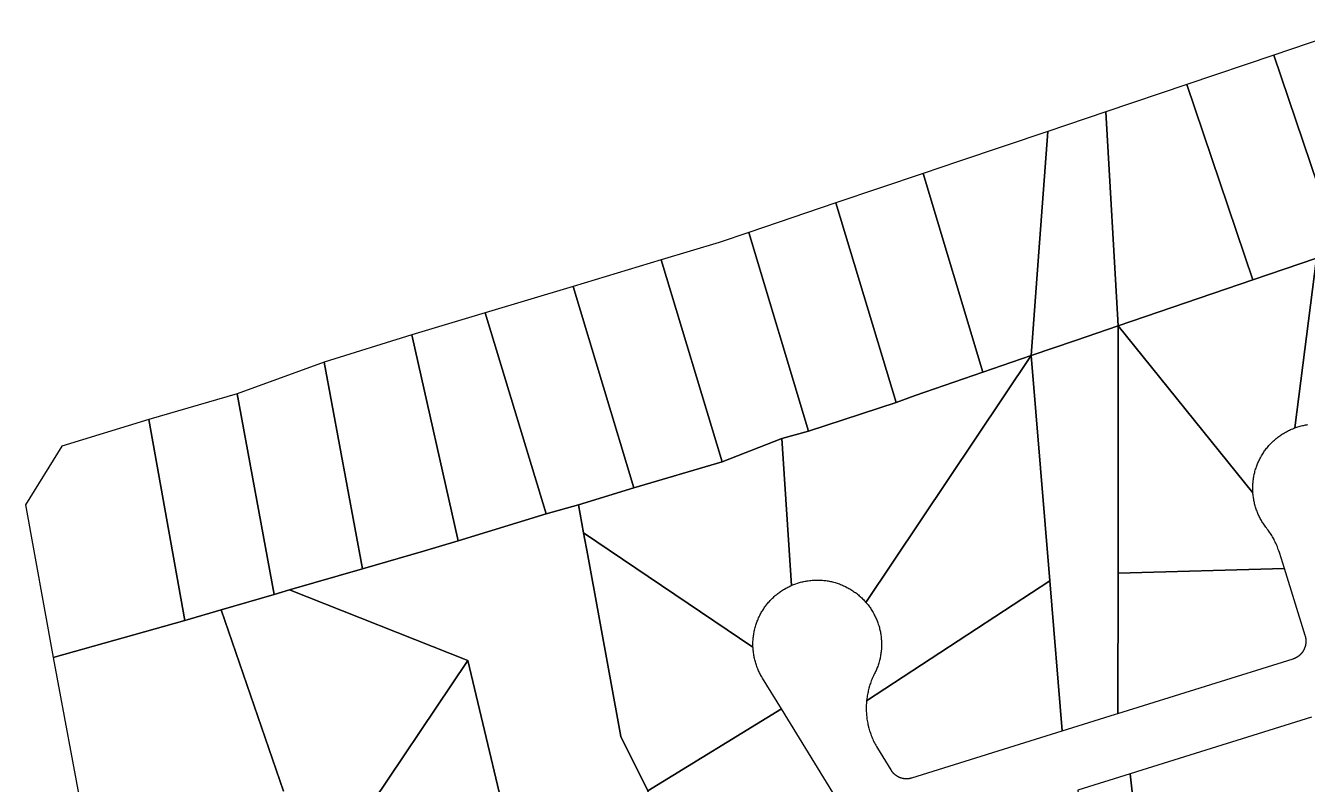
# Model space of a CAD drawing. Header units: metres. Extents: x 620457 to 624057, y 4872349 to 4874194.
# Drawn here: x 620457.4 to 620875.9, y 4873869.1 to 4874116.9 of the extents above; entities that cross this region are included whole.
import ezdxf

# ---------------------------------------------------------------- set-up
doc = ezdxf.new("R2010")
doc.units = ezdxf.units.M
doc.header["$LTSCALE"] = 10
doc.header["$MEASUREMENT"] = 0
doc.layers.add('Aurora_Parcel', color=252, linetype='Continuous')

msp = doc.modelspace()

# ---------------------------------------------------------------- linework, layer by layer
at = {"layer": 'Aurora_Parcel'}
for points in [[(620914.93, 4874053.31), (620893.47, 4874116.87), (620865.03, 4874107.27), (620886.55, 4874043.59), (620914.93, 4874053.31)], [(620886.55, 4874043.59), (620865.03, 4874107.27), (620836.62, 4874097.67), (620858.17, 4874033.87), (620878.88, 4874040.97), (620886.55, 4874043.59)], [(620836.62, 4874097.67), (620810.15, 4874088.73), (620814.18, 4874018.81), (620858.17, 4874033.87), (620836.62, 4874097.67)], [(620814.18, 4874018.81), (620810.15, 4874088.73), (620791.2, 4874082.33), (620788.3, 4874043.03), (620785.79, 4874009.1), (620800.28, 4874014.05), (620814.18, 4874018.81)], [(620785.79, 4874009.1), (620788.3, 4874043.03), (620791.2, 4874082.33), (620762.02, 4874072.48), (620750.46, 4874068.57), (620770.02, 4874003.7), (620785.79, 4874009.1)], [(620770.02, 4874003.7), (620750.46, 4874068.57), (620722.02, 4874058.97), (620741.66, 4873993.84), (620747.89, 4873996.12), (620770.02, 4874003.7)], [(620741.66, 4873993.84), (620722.02, 4874058.97), (620693.58, 4874049.36), (620713.07, 4873984.44), (620741.66, 4873993.84)], [(620704.29, 4873982.05), (620713.07, 4873984.44), (620693.58, 4874049.36), (620683.85, 4874046.08), (620664.96, 4874040.38), (620684.84, 4873974.43), (620704.29, 4873982.05)], [(620871.83, 4873985.49), (620878.88, 4874040.97), (620858.17, 4874033.87), (620814.18, 4874018.81), (620858.16, 4873964.24), (620858.14, 4873964.75), (620858.11, 4873965.12), (620858.1, 4873965.48), (620858.1, 4873965.85), (620858.11, 4873966.22), (620858.12, 4873966.58), (620858.14, 4873966.95), (620858.16, 4873967.31), (620858.19, 4873967.68), (620858.22, 4873968.04), (620858.27, 4873968.44), (620858.32, 4873968.8), (620858.38, 4873969.16), (620858.44, 4873969.52), (620858.51, 4873969.88), (620858.58, 4873970.24), (620858.66, 4873970.6), (620858.75, 4873970.97), (620858.84, 4873971.31), (620858.94, 4873971.66), (620859.05, 4873972.01), (620859.17, 4873972.39), (620859.29, 4873972.75), (620859.41, 4873973.08), (620859.54, 4873973.43), (620859.68, 4873973.77), (620859.82, 4873974.1), (620859.97, 4873974.45), (620860.12, 4873974.77), (620860.28, 4873975.1), (620860.45, 4873975.43), (620860.62, 4873975.75), (620860.81, 4873976.11), (620860.99, 4873976.42), (620861.18, 4873976.73), (620861.37, 4873977.04), (620861.57, 4873977.35), (620861.78, 4873977.66), (620861.99, 4873977.96), (620862.2, 4873978.25), (620862.42, 4873978.55), (620862.65, 4873978.83), (620862.88, 4873979.12), (620863.13, 4873979.43), (620863.37, 4873979.7), (620863.62, 4873979.97), (620863.87, 4873980.24), (620864.12, 4873980.5), (620864.38, 4873980.76), (620864.65, 4873981.02), (620864.91, 4873981.27), (620865.19, 4873981.51), (620865.46, 4873981.76), (620865.74, 4873981.99), (620866.05, 4873982.24), (620866.34, 4873982.46), (620866.63, 4873982.68), (620866.93, 4873982.91), (620867.23, 4873983.11), (620867.54, 4873983.31), (620867.84, 4873983.51), (620868.15, 4873983.71), (620868.46, 4873983.9), (620868.79, 4873984.08), (620869.11, 4873984.26), (620869.48, 4873984.45), (620869.81, 4873984.62), (620870.14, 4873984.78), (620870.48, 4873984.93), (620870.81, 4873985.08), (620871.15, 4873985.22), (620871.49, 4873985.36), (620871.83, 4873985.49)], [(620684.84, 4873974.43), (620664.96, 4874040.38), (620636.23, 4874031.71), (620656.06, 4873965.92), (620684.84, 4873974.43)], [(620637.95, 4873960.32), (620656.06, 4873965.92), (620636.23, 4874031.71), (620607.51, 4874023.06), (620627.4, 4873957.39), (620637.95, 4873960.32)], [(620627.4, 4873957.39), (620607.51, 4874023.06), (620583.57, 4874015.85), (620598.65, 4873948.58), (620627.4, 4873957.39)], [(620587.29, 4873945.26), (620598.65, 4873948.58), (620583.57, 4874015.85), (620554.88, 4874007.01), (620567.41, 4873939.52), (620587.29, 4873945.26)], [(620814.11, 4873938.08), (620814.18, 4874018.81), (620800.28, 4874014.05), (620785.79, 4874009.1), (620791.87, 4873935.52), (620795.93, 4873886.57), (620813.3, 4873891.99), (620814.07, 4873892.24), (620814.11, 4873938.08)], [(620858.16, 4873964.24), (620814.18, 4874018.81), (620814.11, 4873938.08), (620868.43, 4873939.59), (620866.79, 4873944.82), (620866.6, 4873945.4), (620866.46, 4873945.82), (620866.31, 4873946.22), (620866.15, 4873946.63), (620865.98, 4873947.04), (620865.81, 4873947.44), (620865.63, 4873947.83), (620865.45, 4873948.23), (620865.25, 4873948.62), (620865.05, 4873949.02), (620864.76, 4873949.55), (620864.55, 4873949.93), (620864.32, 4873950.3), (620864.09, 4873950.67), (620863.86, 4873951.04), (620863.62, 4873951.4), (620863.37, 4873951.76), (620863.11, 4873952.12), (620862.85, 4873952.47), (620862.59, 4873952.81), (620862.36, 4873953.13), (620862.13, 4873953.42), (620861.91, 4873953.73), (620861.71, 4873954.02), (620861.5, 4873954.33), (620861.31, 4873954.63), (620861.11, 4873954.95), (620860.93, 4873955.26), (620860.76, 4873955.58), (620860.57, 4873955.9), (620860.4, 4873956.23), (620860.23, 4873956.59), (620860.07, 4873956.91), (620859.92, 4873957.25), (620859.77, 4873957.58), (620859.63, 4873957.92), (620859.5, 4873958.26), (620859.37, 4873958.61), (620859.24, 4873958.95), (620859.13, 4873959.3), (620859.02, 4873959.65), (620858.9, 4873960), (620858.81, 4873960.38), (620858.72, 4873960.74), (620858.63, 4873961.09), (620858.55, 4873961.45), (620858.48, 4873961.81), (620858.43, 4873962.17), (620858.36, 4873962.53), (620858.3, 4873962.9), (620858.25, 4873963.26), (620858.21, 4873963.62), (620858.18, 4873963.99), (620858.17, 4873964.11), (620858.16, 4873964.24)], [(620785.79, 4874009.1), (620770.02, 4874003.7), (620747.89, 4873996.12), (620741.66, 4873993.84), (620713.07, 4873984.44), (620704.29, 4873982.05), (620707.45, 4873934.02), (620707.59, 4873934.08), (620707.93, 4873934.22), (620708.27, 4873934.36), (620708.61, 4873934.49), (620708.95, 4873934.61), (620709.43, 4873934.77), (620709.77, 4873934.88), (620710.13, 4873934.99), (620710.49, 4873935.09), (620710.83, 4873935.17), (620711.18, 4873935.26), (620711.55, 4873935.34), (620711.91, 4873935.41), (620712.27, 4873935.48), (620712.63, 4873935.54), (620712.99, 4873935.6), (620713.49, 4873935.66), (620713.85, 4873935.7), (620714.22, 4873935.73), (620714.58, 4873935.75), (620714.95, 4873935.78), (620715.31, 4873935.79), (620715.68, 4873935.8), (620716.05, 4873935.8), (620716.41, 4873935.79), (620716.78, 4873935.78), (620717.15, 4873935.75), (620717.64, 4873935.73), (620718.01, 4873935.69), (620718.37, 4873935.66), (620718.74, 4873935.62), (620719.1, 4873935.55), (620719.46, 4873935.5), (620719.82, 4873935.43), (620720.18, 4873935.36), (620720.54, 4873935.28), (620720.9, 4873935.2), (620721.25, 4873935.11), (620721.73, 4873934.97), (620722.08, 4873934.87), (620722.43, 4873934.76), (620722.78, 4873934.64), (620723.12, 4873934.52), (620723.47, 4873934.39), (620723.81, 4873934.25), (620724.15, 4873934.11), (620724.48, 4873933.97), (620724.82, 4873933.81), (620725.15, 4873933.66), (620725.59, 4873933.42), (620725.91, 4873933.26), (620726.24, 4873933.08), (620726.55, 4873932.9), (620726.87, 4873932.71), (620727.18, 4873932.52), (620727.49, 4873932.32), (620727.79, 4873932.11), (620728.09, 4873931.9), (620728.4, 4873931.69), (620728.69, 4873931.47), (620729.07, 4873931.16), (620729.35, 4873930.93), (620729.63, 4873930.69), (620729.91, 4873930.45), (620730.18, 4873930.2), (620730.45, 4873929.95), (620730.71, 4873929.69), (620730.97, 4873929.43), (620731.22, 4873929.17), (620731.47, 4873928.9), (620731.71, 4873928.63), (620731.77, 4873928.56), (620731.82, 4873928.5), (620785.79, 4874009.1)], [(620791.87, 4873935.52), (620785.79, 4874009.1), (620731.82, 4873928.5), (620732.27, 4873927.96), (620732.5, 4873927.67), (620732.72, 4873927.38), (620732.93, 4873927.09), (620733.15, 4873926.79), (620733.35, 4873926.48), (620733.55, 4873926.18), (620733.75, 4873925.87), (620733.94, 4873925.56), (620734.13, 4873925.24), (620734.37, 4873924.8), (620734.54, 4873924.48), (620734.71, 4873924.15), (620734.87, 4873923.81), (620735.02, 4873923.49), (620735.17, 4873923.16), (620735.31, 4873922.82), (620735.45, 4873922.48), (620735.58, 4873922.14), (620735.71, 4873921.79), (620735.83, 4873921.45), (620735.98, 4873920.97), (620736.08, 4873920.61), (620736.18, 4873920.27), (620736.27, 4873919.92), (620736.36, 4873919.56), (620736.44, 4873919.2), (620736.51, 4873918.84), (620736.58, 4873918.48), (620736.64, 4873918.12), (620736.7, 4873917.76), (620736.74, 4873917.39), (620736.8, 4873916.9), (620736.83, 4873916.53), (620736.86, 4873916.17), (620736.88, 4873915.8), (620736.9, 4873915.43), (620736.9, 4873915.07), (620736.91, 4873914.7), (620736.9, 4873914.33), (620736.88, 4873913.97), (620736.87, 4873913.6), (620736.85, 4873913.24), (620736.8, 4873912.74), (620736.77, 4873912.38), (620736.72, 4873912.01), (620736.67, 4873911.65), (620736.61, 4873911.3), (620736.54, 4873910.93), (620736.47, 4873910.56), (620736.41, 4873910.21), (620736.31, 4873909.85), (620736.23, 4873909.5), (620736.13, 4873909.14), (620735.99, 4873908.66), (620735.88, 4873908.31), (620735.76, 4873907.98), (620735.64, 4873907.62), (620735.51, 4873907.28), (620735.39, 4873906.94), (620735.22, 4873906.6), (620735.1, 4873906.26), (620734.94, 4873905.93), (620734.78, 4873905.6), (620734.62, 4873905.27), (620734.42, 4873904.88), (620734.23, 4873904.48), (620734.06, 4873904.09), (620733.88, 4873903.69), (620733.72, 4873903.28), (620733.56, 4873902.88), (620733.4, 4873902.47), (620733.26, 4873902.06), (620733.12, 4873901.64), (620732.99, 4873901.23), (620732.78, 4873900.51), (620732.67, 4873900.08), (620732.57, 4873899.67), (620732.48, 4873899.24), (620732.38, 4873898.81), (620732.3, 4873898.38), (620732.22, 4873897.95), (620732.16, 4873897.52), (620732.1, 4873897.09), (620732.02, 4873896.39), (620791.87, 4873935.52)], [(620543.56, 4873932.64), (620567.41, 4873939.52), (620554.88, 4874007.01), (620526.46, 4873996.63), (620538.62, 4873931.05), (620543.56, 4873932.64)], [(620521.22, 4873926.04), (620538.62, 4873931.05), (620526.46, 4873996.63), (620497.7, 4873988.19), (620509.41, 4873922.59), (620521.22, 4873926.04)], [(620509.41, 4873922.59), (620497.7, 4873988.19), (620469.24, 4873979.57), (620457.42, 4873960.39), (620466.37, 4873910.47), (620509.41, 4873922.59)], [(620694.91, 4873914.25), (620694.91, 4873914.62), (620694.91, 4873914.98), (620694.91, 4873915.35), (620694.92, 4873915.72), (620694.95, 4873916.22), (620694.98, 4873916.58), (620695.01, 4873916.95), (620695.06, 4873917.31), (620695.1, 4873917.67), (620695.16, 4873918.04), (620695.22, 4873918.4), (620695.28, 4873918.76), (620695.35, 4873919.12), (620695.43, 4873919.48), (620695.52, 4873919.83), (620695.64, 4873920.31), (620695.74, 4873920.67), (620695.85, 4873921.02), (620695.96, 4873921.37), (620696.08, 4873921.71), (620696.2, 4873922.06), (620696.33, 4873922.41), (620696.47, 4873922.74), (620696.61, 4873923.08), (620696.75, 4873923.42), (620696.91, 4873923.75), (620697.13, 4873924.2), (620697.29, 4873924.52), (620697.47, 4873924.85), (620697.64, 4873925.17), (620697.83, 4873925.48), (620698.02, 4873925.8), (620698.21, 4873926.11), (620698.41, 4873926.42), (620698.62, 4873926.72), (620698.83, 4873927.04), (620699.04, 4873927.32), (620699.34, 4873927.71), (620699.57, 4873928), (620699.81, 4873928.28), (620700.04, 4873928.56), (620700.3, 4873928.84), (620700.53, 4873929.11), (620700.79, 4873929.37), (620701.04, 4873929.63), (620701.3, 4873929.89), (620701.57, 4873930.14), (620701.84, 4873930.39), (620702.21, 4873930.72), (620702.49, 4873930.96), (620702.78, 4873931.19), (620703.07, 4873931.42), (620703.36, 4873931.64), (620703.65, 4873931.86), (620703.95, 4873932.07), (620704.26, 4873932.26), (620704.56, 4873932.47), (620704.87, 4873932.67), (620705.19, 4873932.86), (620705.62, 4873933.11), (620705.94, 4873933.29), (620706.27, 4873933.45), (620706.59, 4873933.62), (620706.92, 4873933.78), (620707.25, 4873933.93), (620707.45, 4873934.02), (620704.29, 4873982.05), (620684.84, 4873974.43), (620656.06, 4873965.92), (620637.95, 4873960.32), (620639.62, 4873951.2), (620694.92, 4873913.91), (620694.91, 4873914.25)], [(620667.61, 4873805.91), (620675.74, 4873814.74), (620688.6, 4873828.74), (620666.5, 4873855.13), (620660.62, 4873866.98), (620651.82, 4873884.69), (620640.99, 4873943.81), (620639.62, 4873951.2), (620637.95, 4873960.32), (620627.4, 4873957.39), (620598.65, 4873948.58), (620587.29, 4873945.26), (620567.41, 4873939.52), (620543.56, 4873932.64), (620601.84, 4873909.5), (620618.01, 4873841.39), (620657.46, 4873794.87), (620667.61, 4873805.91)], [(620694.92, 4873913.91), (620639.62, 4873951.2), (620640.99, 4873943.81), (620651.82, 4873884.69), (620660.62, 4873866.98), (620704.19, 4873893.75), (620698.01, 4873903.8), (620697.76, 4873904.23), (620697.57, 4873904.55), (620697.4, 4873904.87), (620697.24, 4873905.2), (620697.06, 4873905.52), (620696.9, 4873905.85), (620696.75, 4873906.19), (620696.59, 4873906.52), (620696.46, 4873906.86), (620696.33, 4873907.2), (620696.2, 4873907.54), (620696.03, 4873908.01), (620695.93, 4873908.36), (620695.81, 4873908.71), (620695.7, 4873909.06), (620695.6, 4873909.42), (620695.52, 4873909.77), (620695.43, 4873910.14), (620695.35, 4873910.49), (620695.28, 4873910.84), (620695.21, 4873911.21), (620695.15, 4873911.57), (620695.08, 4873912.06), (620695.04, 4873912.42), (620695, 4873912.79), (620694.97, 4873913.15), (620694.94, 4873913.52), (620694.92, 4873913.91)], [(620814.07, 4873892.24), (620871.34, 4873910.12), (620871.44, 4873910.15), (620871.54, 4873910.18), (620871.64, 4873910.22), (620871.74, 4873910.26), (620871.83, 4873910.31), (620871.93, 4873910.34), (620872.03, 4873910.38), (620872.12, 4873910.43), (620872.22, 4873910.47), (620872.31, 4873910.52), (620872.43, 4873910.58), (620872.52, 4873910.63), (620872.61, 4873910.68), (620872.7, 4873910.73), (620872.79, 4873910.79), (620872.87, 4873910.85), (620872.96, 4873910.91), (620873.05, 4873910.97), (620873.12, 4873911.03), (620873.21, 4873911.09), (620873.3, 4873911.16), (620873.4, 4873911.24), (620873.48, 4873911.31), (620873.57, 4873911.38), (620873.63, 4873911.46), (620873.72, 4873911.52), (620873.79, 4873911.58), (620873.85, 4873911.67), (620873.93, 4873911.74), (620874.01, 4873911.82), (620874.07, 4873911.9), (620874.14, 4873911.98), (620874.22, 4873912.08), (620874.3, 4873912.16), (620874.35, 4873912.24), (620874.41, 4873912.33), (620874.47, 4873912.41), (620874.53, 4873912.5), (620874.59, 4873912.59), (620874.64, 4873912.67), (620874.7, 4873912.76), (620874.76, 4873912.85), (620874.8, 4873912.96), (620874.87, 4873913.06), (620874.92, 4873913.15), (620874.96, 4873913.25), (620875.01, 4873913.33), (620875.05, 4873913.44), (620875.09, 4873913.53), (620875.13, 4873913.62), (620875.16, 4873913.73), (620875.2, 4873913.83), (620875.24, 4873913.93), (620875.27, 4873914.03), (620875.31, 4873914.15), (620875.34, 4873914.25), (620875.37, 4873914.35), (620875.39, 4873914.45), (620875.41, 4873914.56), (620875.44, 4873914.66), (620875.45, 4873914.76), (620875.47, 4873914.87), (620875.49, 4873914.97), (620875.5, 4873915.07), (620875.52, 4873915.18), (620875.53, 4873915.31), (620875.54, 4873915.41), (620875.55, 4873915.53), (620875.55, 4873915.62), (620875.55, 4873915.72), (620875.55, 4873915.83), (620875.55, 4873915.93), (620875.55, 4873916.04), (620875.55, 4873916.14), (620875.54, 4873916.24), (620875.53, 4873916.35), (620875.52, 4873916.48), (620875.51, 4873916.6), (620875.49, 4873916.69), (620875.47, 4873916.79), (620875.45, 4873916.9), (620875.44, 4873917), (620875.42, 4873917.1), (620875.4, 4873917.21), (620875.37, 4873917.31), (620875.35, 4873917.43), (620875.31, 4873917.51), (620875.25, 4873917.73), (620868.43, 4873939.59), (620814.11, 4873938.08), (620814.07, 4873892.24)], [(620795.93, 4873886.57), (620791.87, 4873935.52), (620732.02, 4873896.39), (620731.98, 4873895.95), (620731.95, 4873895.48), (620731.92, 4873895.05), (620731.91, 4873894.61), (620731.9, 4873894.17), (620731.9, 4873893.73), (620731.91, 4873893.3), (620731.92, 4873892.86), (620731.94, 4873892.43), (620731.97, 4873891.99), (620732.01, 4873891.57), (620732.06, 4873891.12), (620732.15, 4873890.38), (620732.22, 4873889.95), (620732.29, 4873889.52), (620732.37, 4873889.09), (620732.46, 4873888.66), (620732.55, 4873888.25), (620732.66, 4873887.81), (620732.77, 4873887.39), (620732.88, 4873886.97), (620733.01, 4873886.55), (620733.14, 4873886.14), (620733.38, 4873885.44), (620733.54, 4873885.02), (620733.7, 4873884.62), (620733.86, 4873884.22), (620734.03, 4873883.81), (620734.21, 4873883.42), (620734.39, 4873883.02), (620734.59, 4873882.63), (620734.81, 4873882.24), (620735, 4873881.86), (620735.22, 4873881.48), (620735.56, 4873880.9), (620739.91, 4873873.81), (620740.01, 4873873.66), (620740.07, 4873873.57), (620740.13, 4873873.48), (620740.18, 4873873.4), (620740.26, 4873873.31), (620740.32, 4873873.23), (620740.39, 4873873.14), (620740.45, 4873873.07), (620740.52, 4873872.99), (620740.59, 4873872.91), (620740.72, 4873872.77), (620740.8, 4873872.7), (620740.87, 4873872.62), (620740.95, 4873872.55), (620741.03, 4873872.48), (620741.11, 4873872.41), (620741.19, 4873872.34), (620741.27, 4873872.28), (620741.35, 4873872.21), (620741.43, 4873872.15), (620741.59, 4873872.04), (620741.67, 4873871.99), (620741.76, 4873871.92), (620741.85, 4873871.86), (620741.93, 4873871.81), (620742.02, 4873871.76), (620742.12, 4873871.71), (620742.21, 4873871.66), (620742.3, 4873871.61), (620742.4, 4873871.56), (620742.57, 4873871.48), (620742.67, 4873871.44), (620742.76, 4873871.41), (620742.85, 4873871.36), (620742.96, 4873871.32), (620743.06, 4873871.29), (620743.16, 4873871.25), (620743.26, 4873871.22), (620743.36, 4873871.19), (620743.46, 4873871.16), (620743.64, 4873871.12), (620743.75, 4873871.09), (620743.84, 4873871.07), (620743.95, 4873871.05), (620744.05, 4873871.03), (620744.16, 4873871.02), (620744.27, 4873871.01), (620744.37, 4873870.99), (620744.47, 4873870.98), (620744.57, 4873870.97), (620744.76, 4873870.97), (620744.87, 4873870.97), (620744.97, 4873870.97), (620745.08, 4873870.97), (620745.18, 4873870.97), (620745.29, 4873870.97), (620745.39, 4873870.97), (620745.5, 4873870.97), (620745.6, 4873870.98), (620745.71, 4873870.99), (620745.9, 4873871.02), (620746, 4873871.04), (620746.1, 4873871.05), (620746.2, 4873871.07), (620746.31, 4873871.09), (620746.41, 4873871.12), (620746.51, 4873871.14), (620746.61, 4873871.17), (620746.71, 4873871.2), (620746.81, 4873871.23), (620795.93, 4873886.57)]]:
    msp.add_lwpolyline(points, close=True, dxfattribs=at)
for points in [[(620878.88, 4874040.97), (620871.83, 4873985.49), (620872.5, 4873985.72), (620872.82, 4873985.83), (620873.22, 4873985.95), (620873.58, 4873986.05), (620873.93, 4873986.15), (620874.3, 4873986.23), (620874.64, 4873986.31), (620875, 4873986.39), (620875.36, 4873986.45), (620875.72, 4873986.51), (620876.09, 4873986.57)], [(620565.55, 4873855.56), (620601.84, 4873909.5), (620601.84, 4873909.5), (620543.56, 4873932.64), (620538.62, 4873931.05), (620521.22, 4873926.04), (620541.57, 4873866.88)], [(620541.57, 4873866.88), (620521.22, 4873926.04), (620509.41, 4873922.59), (620466.37, 4873910.47), (620476.34, 4873857.39)], [(620618.01, 4873841.39), (620601.84, 4873909.5), (620565.55, 4873855.56)], [(620720.99, 4873866.41), (620704.19, 4873893.75), (620660.62, 4873866.98)], [(620877.32, 4873891.03), (620821.93, 4873873.74), (620818.12, 4873872.55), (620821.88, 4873838.09), (620832.28, 4873841.34), (620893.17, 4873860.36)], [(620893.17, 4873860.36), (620832.28, 4873841.34), (620821.88, 4873838.09), (620821.88, 4873838.09), (620818.12, 4873872.55), (620800.94, 4873867.17), (620808.74, 4873795.59), (620793.51, 4873784.23), (620774.28, 4873769.87), (620748.42, 4873760.52), (620701.29, 4873812.98), (620690.2, 4873800.92), (620680.04, 4873789.87), (620671.24, 4873780.31), (620693.33, 4873759.99), (620716.97, 4873738.25), (620772.73, 4873698.51), (620778.04, 4873682.36), (620784.29, 4873663.36), (620756.94, 4873623.9), (620698.63, 4873610.67)]]:
    msp.add_lwpolyline(points, dxfattribs=at)

doc.saveas('drawing.dxf')
